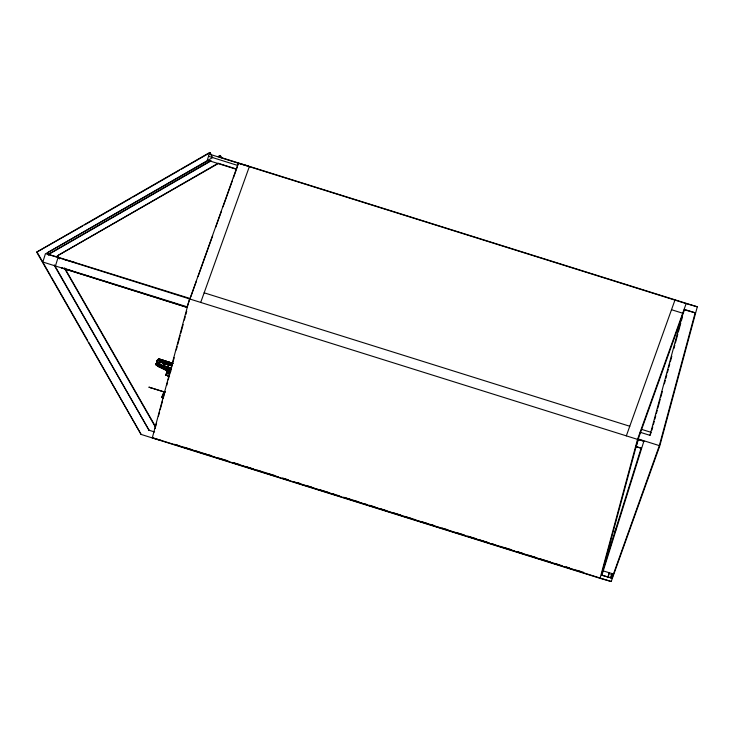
<?xml version="1.0" encoding="UTF-8"?>
<svg xmlns="http://www.w3.org/2000/svg" width="734" height="734" viewBox="0 0 734 734"><rect width="100%" height="100%" fill="white"/><g stroke="black" fill="none" stroke-linecap="round" stroke-linejoin="round"><path stroke-width="1.1" d="M161.774 397.388L163.398 397.956L161.774 397.388L164.205 391.497M169.582 374.065L166.811 372.964L169.233 373.789L169.737 372.175L167.48 371.193L167.82 367.743L168.637 367.899M172.554 363.413L159.168 359.009L157.856 359.587C156.333 360.889 157.571 364.477 157.159 360.376L159.168 359.009L173.334 363.44M165.875 375.221L167.196 371.221L165.792 375.138L168.508 376.047L168.728 375.588L168.068 375.909M164.71 392.525L164.737 391.974M171.361 369.22L170.811 368.046L158.48 364.156L158.544 363.11L157.021 362.633L155.883 363.981L156.232 365.082L158.03 366.229L165.48 369.853L166.921 369.927L157.296 365.734L165.26 369.725L167.792 368.358M167.38 369.074L165.48 369.853L156.232 365.082L166.508 368.89L167.82 367.743L167.233 371.11L168.976 370.34L170.802 371.028L168.71 371.578L169.398 368.606L170.811 368.046L168.857 367.56L165.471 369.468L156.232 365.082L157.773 363.936L157.874 362.899M169.554 376.358L166.26 374.735C168.416 376.12 168.774 376.074 166.123 375.166C166.306 375.854 166.701 368.835 168.655 371.835L168.15 373.45M159.039 364.339L159.15 363.302L157.773 363.936L169.059 367.569L169.398 369.615L168.031 371.367M167.48 371.193L168.857 367.56L157.269 364.036L157.315 362.724L155.883 363.981L156.911 365.183M169.334 371.973L168.82 373.67M161.92 366.101C158.755 365.972 160.195 363.853 158.718 363.165M167.609 371.23L167.499 369.165L168.857 367.56L169.398 368.606M159.333 364.431L159.076 363.275M167.233 371.11L167.811 368.551M172.527 363.44L159.049 359.146L157.617 359.522L157.048 361.266L157.324 360.422M155.085 428.528L156.581 422.995M158.37 416.352L159.562 411.93M160.159 409.719L162.544 400.865M163.141 398.654L164.636 393.121M166.728 385.368L167.618 382.047M168.214 379.836L169.114 376.514M169.71 374.303L170.6 370.982M171.206 368.771L172.095 365.449M172.692 363.238L174.187 357.706M176.27 349.953L177.169 346.641M177.766 344.42L180.151 335.566M180.748 333.355L183.142 324.501M184.335 320.079L185.225 316.758M185.821 314.547L186.72 311.225M600.063 578.319L637.534 439.372L686.152 303.619L697.3 306.803L659.829 445.749L611.211 581.511L600.063 578.319L141.084 434.418L36.7 252.12L209.713 152.488L211.355 154.746M640.112 432.253L649.957 435.335L682.125 316.06M651.875 430.197L652.774 426.885M653.37 424.674L654.26 421.362M654.856 419.151L655.746 415.839M656.343 413.627L657.242 410.315M657.838 408.104L660.215 399.278M660.811 397.066L662.307 391.543M664.389 383.809L665.279 380.496M665.876 378.294L666.766 374.973M667.362 372.771L668.261 369.459M668.857 367.248L669.747 363.936M670.344 361.724L671.83 356.201M673.913 348.476L674.812 345.154M675.408 342.952L677.785 334.117M678.381 331.906L680.767 323.07M681.363 320.859L682.253 317.547M602.724 570.749L612.147 573.621L610.826 577.832L611.991 578.172L659.334 445.611L695.153 312.812L684.226 309.39M164.04 392.314L164.177 391.626M160.131 361.458L159.682 363.348L160.471 361.77L159.113 363.165M162.462 396.039L164.003 391.8M55.435 265.974L58.069 257.551L45.471 253.597L42.829 262.02L187.363 307.473L61.739 267.938L72.4 270.993M186.867 307.335L238.376 163.223L237.678 165.444L208.511 156.296M166.847 373.331L166.306 375.377M167.416 373.193L167.976 371.487L169.692 371.881L170.802 371.028L169.315 371.771L169.793 372.11M237.376 166.407L236.467 169.297L207.309 160.159L209.208 154.085L686.152 303.619M635.763 446.483L641.121 448.162L602.21 572.309L638.029 439.51L684.492 309.766L695.153 312.812M637.571 439.207L643.883 441.189L601.871 575.273L607.945 577.016L609.266 572.804L608.119 577.062L610.624 577.777L612.147 573.621M162.104 397.489L162.232 395.965M190.767 296.903L196.528 280.819M198.07 276.534L212.658 235.788M215.732 227.21L221.494 211.117M223.026 206.832L232.247 181.096M233.394 177.876L236.082 170.371M200.712 302.417L249.331 166.664M626.331 435.858L674.95 300.105M157.131 361.284L157.856 359.587L159.306 359.119L172.563 363.376M649.957 435.335L650.847 433.381M157.773 363.936L158.544 363.11M157.443 362.761L158.287 362.926L159.296 361.33L160.388 361.045L163.398 363.807L172.114 365.624L163.379 363.752L160.572 361.1M167.646 375.716L168.251 375.909M158.03 366.229L165.26 369.725L167.031 368.321M155.883 363.981L157.067 362.651M157.305 362.605L157.048 361.266L157.654 362.724L157.214 362.578L157.048 361.266L158.287 362.926L160.654 360.211L163.398 363.807L172.132 365.615M165.26 369.725L167.086 368.376M164.434 391.864L164.847 391.369M165.48 369.853L167.847 368.385M36.7 252.12L82.603 226.054M84.584 224.916L131.047 198.162M133.028 197.015L179.491 170.26M181.463 169.123L210.135 152.617M48.261 254.872L47.123 252.9L212.631 157.59L209.713 152.488M47.123 252.9L208.291 160.452M47.921 254.478L211.043 160.544M217.961 156.553L220.365 155.544L221.585 157.672M48.343 254.597L210.484 161.232M218.393 156.681L220.365 155.544M58.491 257.808L57.353 255.827L218.09 163.26L236.1 168.903M57.353 255.827L218.521 163.379M166.921 369.927L158.324 366.33L166.196 369.964L167.737 369.138M165.132 369.56L157.296 365.734M166.196 369.964L168.214 369.459M168.976 370.34L171.05 370.129L169.398 369.615M166.389 367.119L169.059 367.569L157.269 364.036L166.508 368.89M172.297 365.624L163.049 363.587L161.342 361.908L172.297 363.945M171.857 365.376L162.636 363.192L170.04 364.78M171.976 365.321L162.526 363.165L172.169 365.514M171.839 365L161.342 361.908L171.93 364.67M158.287 362.926L158.957 363.119L160.654 360.211L163.049 363.587L159.049 359.146L162.93 360.183M159.416 364.449L159.278 363.339L159.177 364.642L170.811 368.046M238.798 163.343L248.606 166.15M47.499 254.175L56.619 256.79M64.381 259.524L75.033 262.57M643.883 441.189L638.314 439.593L636.084 446.722L641.121 448.162M148.956 387.176L164.471 392.039M54.49 265.763L149.02 430.216L54.353 264.901M141.084 434.418L88.75 342.402M151.745 437.464L611.211 581.511M152.287 437.932L189.51 298.912L637.534 439.372M152.718 438.051L161.425 440.547M174.417 444.327L177.867 445.318M282.737 478.302L285.847 479.192M409.306 517.956L412.416 518.846M486.275 542.087L489.385 542.976M490.881 543.536L493.991 544.426M577.805 570.786L580.842 571.648M161.342 361.908L172.325 365.073M157.856 359.587L160.058 361.412L159.462 363.284L158.379 362.945M163.893 360.926L172.527 363.504M161.012 365.266L170.756 368.257M159.15 363.302L159.645 363.458L158.26 363.027M167.022 371.321L167.013 371.239M165.847 375.083L166.912 375.487M149.075 387.203L165.223 392.295M150.158 387.543L150.699 387.717M163.48 391.763L164.517 392.084M219.2 156.929L697.3 306.803M671.509 309.711L682.712 313.225M641.433 429.317L651.287 432.409M204.153 292.811L629.772 426.252M190.042 298.49L58.72 257.451M637.488 438.758L659.334 445.611M66.583 269.158L186.867 306.757M610.688 574.676L612.872 575.364M148.589 430.096L154.617 431.968M601.412 574.961L607.945 577.016M608.449 577.098L611.991 578.172M184.399 447.309L192.198 449.749M196.382 451.061L206.355 454.181M207.97 454.621L211.319 455.63M217.071 457.548L227.577 460.759M233.412 462.668L239.357 464.466M245.395 466.429L253.184 468.87M257.368 470.182L274.479 475.439M282.59 478.082L288.563 479.88M296.958 482.513L300.215 483.541M306.023 485.431L311.95 487.22M320.116 489.853L328.226 492.321M332.052 493.597L339.814 496.028M343.989 497.34L358.871 501.9M364.596 503.799L367.853 504.818M369.441 505.249L375.065 507.001M381.038 508.946L386.8 510.69M392.8 512.644L400.902 515.112M404.728 516.378L414.664 519.489M421.096 521.516L428.674 523.893M430.463 524.37L433.794 525.388M441.831 528.012L447.868 529.801M455.906 532.425L464.026 534.893M467.65 536.104L475.733 538.572M479.559 539.839L487.303 542.27M500.414 546.38L503.662 547.399M505.258 547.83L510.965 549.582M516.855 551.528L522.617 553.271M528.618 555.225L536.389 557.656M540.554 558.969L550.491 562.079M554.665 563.391L562.253 565.767M566.217 566.932L569.556 567.951M575.282 569.85L583.658 572.373M174.912 444.501L198.804 451.997M205.327 454.034L215.099 457.099M219.448 458.466L229.219 461.53M233.568 462.888L238.99 464.594M240.082 464.934L261.955 471.788M268.516 473.852L278.36 476.935M294.389 481.963L311.794 487.413M312.886 487.761L334.612 494.569M343.31 497.294L350.916 499.68M355.265 501.047L365.046 504.111M369.386 505.469L384.598 510.24M385.689 510.58L408.269 517.663M415.572 519.966L439.95 527.599M441.74 528.168L457.401 533.067M458.099 533.297L465.714 535.673M467.732 536.315L485.238 541.793M490.927 543.582L500.698 546.637M505.038 548.004L514.8 551.06M516.975 551.739L559.29 565.006M565.795 567.052L573.392 569.428M58.069 257.551L190.005 299.05M167.334 371.34L168.003 371.477M166.113 375.239L166.737 375.514M458.493 533.407L459.209 533.636M163.343 398.012L162.306 397.489L163.48 398.424M164.407 391.589L164.884 391.717M162.388 398.076L163.242 398.351M159.342 359.229L162.82 360.605M219.934 155.415L221.154 157.544M57.784 255.946L59.482 258.918M64.583 267.827L155.278 426.215M64.72 268.69L155.415 427.078M47.554 253.019L48.683 255.001M37.131 252.239L50.178 275.03M51.307 277.012L87.621 340.42M615.147 531.48L616.019 528.875L615.147 531.48M160.819 360.972L159.462 363.284L160.764 360.954M163.398 363.807L162.297 361.99L163.398 363.807"/></g></svg>
